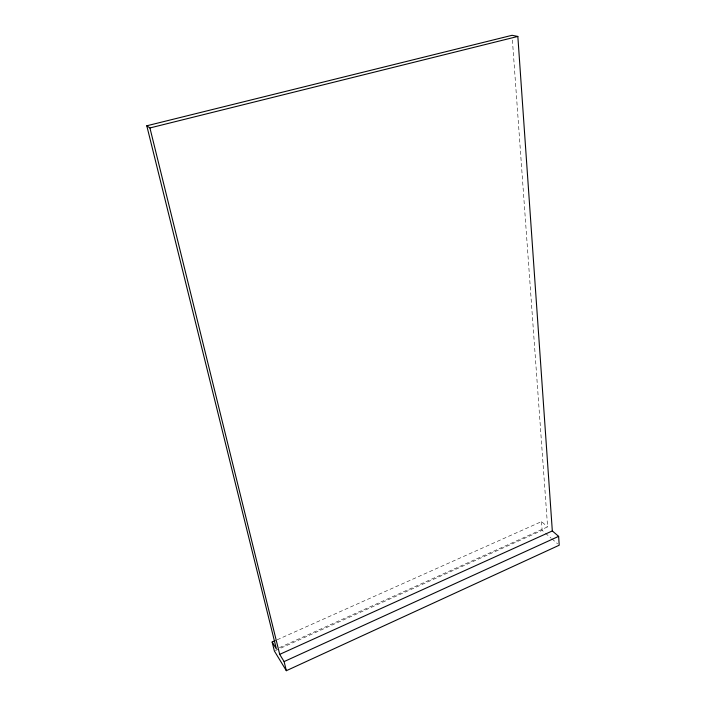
<?xml version="1.0" encoding="UTF-8"?>
<svg xmlns="http://www.w3.org/2000/svg" width="706" height="706" viewBox="0 0 706 706"><rect width="100%" height="100%" fill="white"/><g stroke="black" fill="none" stroke-linecap="round" stroke-linejoin="round"><path stroke-width="0.53" stroke-dasharray="3.53 2.65" d="M279.426 647.64L547.609 526.879L512.3 38.601M275.393 650.579L542.155 530.347L544.591 532.474M277.167 639.786L541.493 521.619L547.609 526.879M545.403 533.18L551.095 538.14M551.907 538.846L557.59 543.797M541.493 521.619L542.155 530.347"/><path stroke-width="1.06" d="M272.145 642.028L274.387 651.029L286.345 670.7L559.214 545.217L558.631 536.357L552.321 530.938L517.842 36.438L512.062 35.3L146.786 125.792L276.408 648.999L272.145 642.028L275.163 640.686M286.345 670.7L284.112 661.584L558.631 536.357M284.112 661.584L279.7 654.374L552.321 530.938M146.786 125.792L149.928 127.954L517.842 36.438M149.928 127.954L279.7 654.374"/></g></svg>
